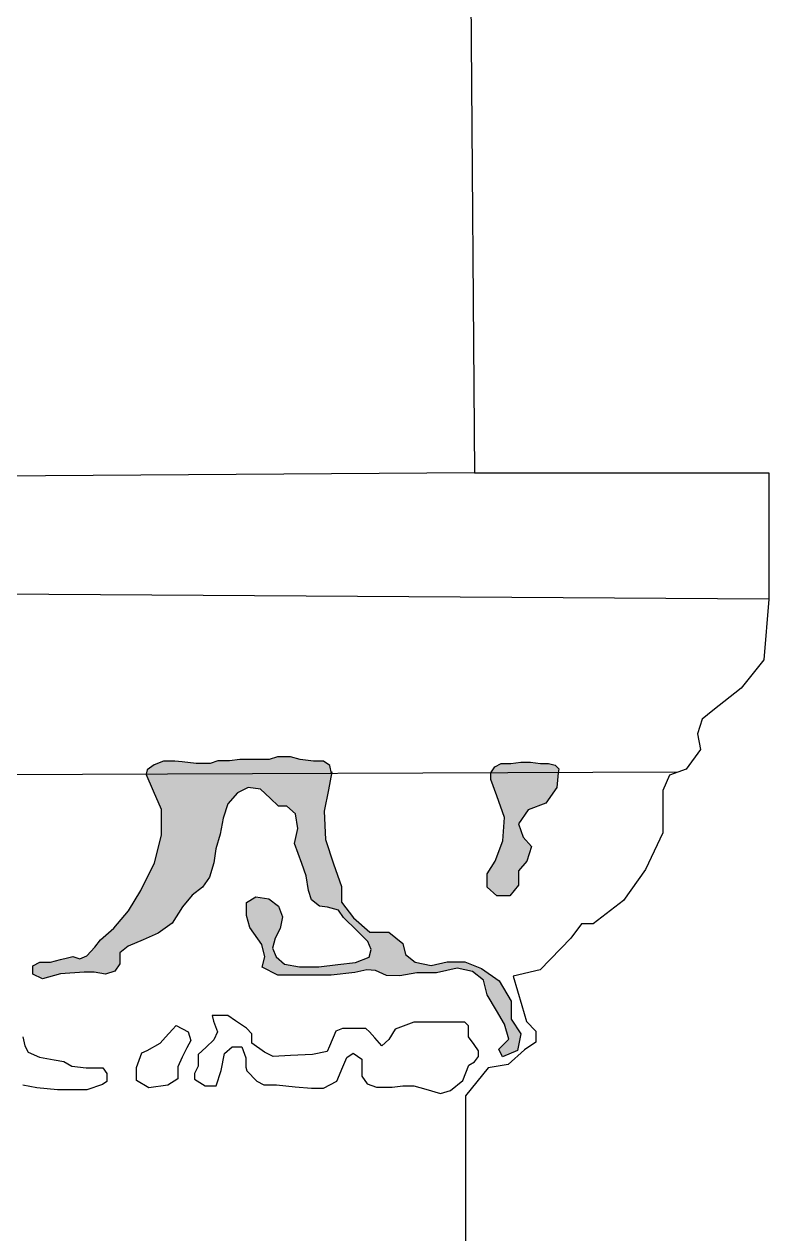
# Model space of a CAD drawing. Header units: millimetres. Extents: x 245 to 515, y 87 to 339.
# Drawn here: x 432.683 to 433.979, y 236.344 to 238.451 of the extents above; entities that cross this region are included whole.
import ezdxf

# ---------------------------------------------------------------- set-up
doc = ezdxf.new("R2010")
doc.units = ezdxf.units.MM
doc.layers.add('çziigi', color=10, linetype='Continuous')

msp = doc.modelspace()

# ---------------------------------------------------------------- hatches: boundary and pattern name
at = {"layer": 'çziigi'}
h = msp.add_hatch(color=256, dxfattribs=at)
h.dxf.hatch_style = 1
h.paths.add_polyline_path([(433.5056, 237.1068), (433.4953, 237.1356), (433.4953, 237.1467), (433.6127, 237.1472), (433.61, 237.1213), (433.5913, 237.094), (433.5601, 237.0825), (433.5437, 237.0584), (433.5519, 237.0348), (433.5661, 237.0184), (433.5579, 236.9932), (433.5437, 236.9763), (433.5437, 236.9511), (433.5283, 236.9325), (433.5059, 236.9325), (433.4889, 236.9478), (433.4889, 236.9708), (433.5031, 236.9932), (433.5163, 237.0283), (433.5192, 237.0691)])
h.paths.add_polyline_path([(433.5022, 237.1573), (433.5134, 237.163), (433.5301, 237.163), (433.5478, 237.1657), (433.5644, 237.1657), (433.5817, 237.1632), (433.596, 237.1632), (433.6072, 237.1603), (433.6135, 237.1538), (433.6127, 237.1472), (433.4953, 237.1467)])
h.paths.add_polyline_path([(432.9093, 237.1611), (432.9256, 237.1672), (432.9457, 237.1672), (432.9582, 237.1659), (432.9825, 237.1633), (433.0068, 237.1633), (433.0201, 237.1677), (433.0405, 237.1677), (433.0587, 237.1704), (433.086, 237.1704), (433.1094, 237.1704), (433.124, 237.175), (433.1465, 237.175), (433.1633, 237.17), (433.1866, 237.1674), (433.204, 237.1674), (433.215, 237.1595), (433.218, 237.1457), (432.8954, 237.1444), (432.8975, 237.1524)])
h.paths.add_polyline_path([(433.0948, 237.1183), (433.0731, 237.1217), (433.0547, 237.1124), (433.0378, 237.093), (433.0297, 237.0679), (433.0246, 237.0403), (433.0168, 237.0149), (433.0135, 236.9904), (433.0057, 236.9651), (432.9934, 236.9479), (432.9759, 236.9341), (432.9587, 236.9136), (432.9407, 236.8849), (432.9162, 236.8678), (432.8901, 236.8563), (432.864, 236.8449), (432.8498, 236.8334), (432.8498, 236.8143), (432.8411, 236.8014), (432.8251, 236.7965), (432.8053, 236.8001), (432.7877, 236.8001), (432.7463, 236.7971), (432.7154, 236.7885), (432.6983, 236.7966), (432.6983, 236.8108), (432.7107, 236.8173), (432.7292, 236.8173), (432.7465, 236.8216), (432.7587, 236.8246), (432.7681, 236.8269), (432.7804, 236.8232), (432.7926, 236.8281), (432.8062, 236.8432), (432.816, 236.8561), (432.8395, 236.8767), (432.8648, 236.9067), (432.8865, 236.9422), (432.9101, 236.9904), (432.922, 237.0384), (432.922, 237.0833), (432.9083, 237.1149), (432.8954, 237.1444), (433.218, 237.1457), (433.2127, 237.1176), (433.2056, 237.0801), (433.2075, 237.0311), (433.2218, 236.9884), (433.2357, 236.9488), (433.2357, 236.9217), (433.2562, 236.8947), (433.285, 236.8693), (433.3176, 236.8693), (433.3423, 236.8499), (433.3469, 236.8306), (433.3636, 236.8171), (433.3917, 236.8115), (433.4195, 236.8178), (433.4501, 236.8178), (433.4792, 236.8063), (433.5101, 236.7848), (433.5306, 236.7494), (433.5306, 236.7178), (433.5476, 236.6925), (433.5418, 236.6632), (433.5154, 236.6521), (433.5095, 236.666), (433.5268, 236.6833), (433.5192, 236.7093), (433.5053, 236.7329), (433.4892, 236.7603), (433.4824, 236.7858), (433.4633, 236.8007), (433.4369, 236.8069), (433.4008, 236.7986), (433.3664, 236.7986), (433.3372, 236.7933), (433.3138, 236.7942), (433.2945, 236.8028), (433.2795, 236.8037), (433.2589, 236.7992), (433.2177, 236.7946), (433.1246, 236.7946), (433.0974, 236.8087), (433.1021, 236.8263), (433.097, 236.8479), (433.0758, 236.8774), (433.0703, 236.8988), (433.0703, 236.9213), (433.0866, 236.931), (433.1093, 236.9275), (433.1257, 236.9149), (433.1327, 236.8964), (433.1285, 236.8761), (433.1199, 236.8589), (433.1155, 236.8414), (433.1219, 236.8266), (433.1365, 236.8136), (433.1627, 236.8094), (433.1959, 236.8094), (433.2294, 236.8132), (433.2599, 236.8166), (433.2835, 236.826), (433.2869, 236.8395), (433.2813, 236.8532), (433.262, 236.8723), (433.2391, 236.8948), (433.2301, 236.9079), (433.2112, 236.913), (433.197, 236.9148), (433.1832, 236.926), (433.1779, 236.9421), (433.1743, 236.9678), (433.1662, 236.9891), (433.1538, 237.024), (433.1598, 237.0499), (433.1552, 237.0758), (433.1406, 237.0889), (433.1257, 237.0889), (433.1112, 237.1027)])

# ---------------------------------------------------------------- linework, layer by layer
for p, q in [((433.4438, 240.8376), (433.4667, 237.6692)), ((433.9791, 237.4492), (301.7553, 238.3195)), ((433.4667, 237.6692), (427.6409, 237.6288)), ((433.4667, 237.6692), (433.9791, 237.6692)), ((433.9791, 237.6692), (433.9791, 237.4492)), ((433.9791, 237.4492), (433.9707, 237.3437)), ((433.9707, 237.3437), (433.9308, 237.2944)), ((433.9308, 237.2944), (433.8815, 237.2553)), ((433.8815, 237.2553), (433.8629, 237.2407)), ((433.8629, 237.2407), (433.8551, 237.2147)), ((433.8551, 237.2147), (433.8604, 237.1878)), ((432.9256, 237.1672), (432.9093, 237.1611)), ((432.9457, 237.1672), (432.9256, 237.1672)), ((432.9582, 237.1659), (432.9457, 237.1672)), ((433.0201, 237.1677), (433.0068, 237.1633)), ((433.0405, 237.1677), (433.0201, 237.1677)), ((433.0587, 237.1704), (433.0405, 237.1677)), ((433.086, 237.1704), (433.0587, 237.1704)), ((433.1094, 237.1704), (433.086, 237.1704)), ((433.124, 237.175), (433.1094, 237.1704)), ((433.1465, 237.175), (433.124, 237.175)), ((433.1633, 237.17), (433.1465, 237.175)), ((433.1866, 237.1674), (433.1633, 237.17)), ((433.204, 237.1674), (433.1866, 237.1674)), ((433.215, 237.1595), (433.204, 237.1674)), ((433.8604, 237.1878), (433.835, 237.1531)), ((433.8206, 237.148), (427.6704, 237.1245)), ((432.8975, 237.1524), (432.8954, 237.1444)), ((432.9093, 237.1611), (432.8975, 237.1524)), ((432.9825, 237.1633), (432.9582, 237.1659)), ((433.0068, 237.1633), (432.9825, 237.1633)), ((433.2186, 237.1486), (433.2127, 237.1176)), ((433.218, 237.1457), (433.215, 237.1595)), ((433.4953, 237.1467), (433.5022, 237.1573)), ((433.4953, 237.1356), (433.4953, 237.1467)), ((433.5022, 237.1573), (433.5134, 237.163)), ((433.5134, 237.163), (433.5301, 237.163)), ((433.5301, 237.163), (433.5478, 237.1657)), ((433.5478, 237.1657), (433.5644, 237.1657)), ((433.5644, 237.1657), (433.5817, 237.1632)), ((433.5817, 237.1632), (433.596, 237.1632)), ((433.596, 237.1632), (433.6072, 237.1603)), ((433.6072, 237.1603), (433.6135, 237.1538)), ((433.6127, 237.1472), (433.61, 237.1213)), ((433.6135, 237.1538), (433.6127, 237.1472)), ((433.835, 237.1531), (433.8061, 237.1428)), ((432.9083, 237.1149), (432.8954, 237.1444)), ((433.5056, 237.1068), (433.4953, 237.1356)), ((433.8061, 237.1428), (433.7949, 237.1164)), ((432.922, 237.0833), (432.9083, 237.1149)), ((433.0547, 237.1124), (433.0378, 237.093)), ((433.0731, 237.1217), (433.0547, 237.1124)), ((433.0948, 237.1183), (433.0731, 237.1217)), ((433.1112, 237.1027), (433.0948, 237.1183)), ((433.2127, 237.1176), (433.2056, 237.0801)), ((433.5192, 237.0691), (433.5056, 237.1068)), ((433.61, 237.1213), (433.5913, 237.094)), ((433.7949, 237.1164), (433.7949, 237.0426)), ((432.922, 237.0384), (432.922, 237.0833)), ((433.0378, 237.093), (433.0297, 237.0679)), ((433.1257, 237.0889), (433.1112, 237.1027)), ((433.1406, 237.0889), (433.1257, 237.0889)), ((433.1552, 237.0758), (433.1406, 237.0889)), ((433.5913, 237.094), (433.5601, 237.0825)), ((433.0297, 237.0679), (433.0246, 237.0403)), ((433.1598, 237.0499), (433.1552, 237.0758)), ((433.2056, 237.0801), (433.2075, 237.0311)), ((433.5163, 237.0283), (433.5192, 237.0691)), ((433.5601, 237.0825), (433.5437, 237.0584)), ((433.1538, 237.024), (433.1598, 237.0499)), ((433.5437, 237.0584), (433.5519, 237.0348)), ((433.7949, 237.0426), (433.7645, 236.9785)), ((432.9101, 236.9904), (432.922, 237.0384)), ((433.0246, 237.0403), (433.0168, 237.0149)), ((433.1662, 236.9891), (433.1538, 237.024)), ((433.2075, 237.0311), (433.2218, 236.9884)), ((433.5031, 236.9932), (433.5163, 237.0283)), ((433.5519, 237.0348), (433.5661, 237.0184)), ((433.0168, 237.0149), (433.0135, 236.9904)), ((433.5661, 237.0184), (433.5579, 236.9932)), ((432.8865, 236.9422), (432.9101, 236.9904)), ((433.0135, 236.9904), (433.0057, 236.9651)), ((433.1743, 236.9678), (433.1662, 236.9891)), ((433.2218, 236.9884), (433.2357, 236.9488)), ((433.4889, 236.9708), (433.5031, 236.9932)), ((433.5579, 236.9932), (433.5437, 236.9763)), ((433.7645, 236.9785), (433.7262, 236.9245)), ((433.0057, 236.9651), (432.9934, 236.9479)), ((433.1779, 236.9421), (433.1743, 236.9678)), ((433.4889, 236.9478), (433.4889, 236.9708)), ((433.5437, 236.9763), (433.5437, 236.9511)), ((432.8648, 236.9067), (432.8865, 236.9422)), ((432.9934, 236.9479), (432.9759, 236.9341)), ((433.1832, 236.926), (433.1779, 236.9421)), ((433.2357, 236.9488), (433.2357, 236.9217)), ((433.5059, 236.9325), (433.4889, 236.9478)), ((433.5437, 236.9511), (433.5283, 236.9325)), ((432.9759, 236.9341), (432.9587, 236.9136)), ((433.0703, 236.9213), (433.0866, 236.931)), ((433.0703, 236.8988), (433.0703, 236.9213)), ((433.0866, 236.931), (433.1093, 236.9275)), ((433.1093, 236.9275), (433.1257, 236.9149)), ((433.1257, 236.9149), (433.1327, 236.8964)), ((433.197, 236.9148), (433.1832, 236.926)), ((433.2112, 236.913), (433.197, 236.9148)), ((433.2357, 236.9217), (433.2562, 236.8947)), ((433.5283, 236.9325), (433.5059, 236.9325)), ((433.7262, 236.9245), (433.6737, 236.8838)), ((432.8395, 236.8767), (432.8648, 236.9067)), ((432.9587, 236.9136), (432.9407, 236.8849)), ((433.0758, 236.8774), (433.0703, 236.8988)), ((433.1327, 236.8964), (433.1285, 236.8761)), ((433.2301, 236.9079), (433.2112, 236.913)), ((433.2391, 236.8948), (433.2301, 236.9079)), ((433.262, 236.8723), (433.2391, 236.8948)), ((433.2562, 236.8947), (433.285, 236.8693)), ((432.816, 236.8561), (432.8395, 236.8767)), ((432.9407, 236.8849), (432.9162, 236.8678)), ((433.097, 236.8479), (433.0758, 236.8774)), ((433.1285, 236.8761), (433.1199, 236.8589)), ((433.2813, 236.8532), (433.262, 236.8723)), ((433.6534, 236.8838), (433.6346, 236.8588)), ((433.6737, 236.8838), (433.6534, 236.8838)), ((432.8062, 236.8432), (432.816, 236.8561)), ((432.8901, 236.8563), (432.864, 236.8449)), ((432.9162, 236.8678), (432.8901, 236.8563)), ((433.1199, 236.8589), (433.1155, 236.8414)), ((433.2869, 236.8395), (433.2813, 236.8532)), ((433.285, 236.8693), (433.3176, 236.8693)), ((433.3176, 236.8693), (433.3423, 236.8499)), ((433.6346, 236.8588), (433.5814, 236.804)), ((432.7926, 236.8281), (432.8062, 236.8432)), ((432.864, 236.8449), (432.8498, 236.8334)), ((432.8498, 236.8334), (432.8498, 236.8143)), ((433.1021, 236.8263), (433.097, 236.8479)), ((433.1155, 236.8414), (433.1219, 236.8266)), ((433.2835, 236.826), (433.2869, 236.8395)), ((433.3423, 236.8499), (433.3469, 236.8306)), ((433.3469, 236.8306), (433.3636, 236.8171)), ((432.6983, 236.8108), (432.7107, 236.8173)), ((432.6983, 236.7966), (432.6983, 236.8108)), ((432.7107, 236.8173), (432.7292, 236.8173)), ((432.7292, 236.8173), (432.7465, 236.8216)), ((432.7465, 236.8216), (432.7587, 236.8246)), ((432.7587, 236.8246), (432.7681, 236.8269)), ((432.7681, 236.8269), (432.7804, 236.8232)), ((432.7804, 236.8232), (432.7926, 236.8281)), ((432.8498, 236.8143), (432.8411, 236.8014)), ((433.0974, 236.8087), (433.1021, 236.8263)), ((433.1219, 236.8266), (433.1365, 236.8136)), ((433.1365, 236.8136), (433.1627, 236.8094)), ((433.1627, 236.8094), (433.1959, 236.8094)), ((433.1959, 236.8094), (433.2294, 236.8132)), ((433.2294, 236.8132), (433.2599, 236.8166)), ((433.2599, 236.8166), (433.2835, 236.826)), ((433.3636, 236.8171), (433.3917, 236.8115)), ((433.3917, 236.8115), (433.4195, 236.8178)), ((433.4195, 236.8178), (433.4501, 236.8178)), ((433.4501, 236.8178), (433.4792, 236.8063)), ((432.7154, 236.7885), (432.6983, 236.7966)), ((432.7463, 236.7971), (432.7154, 236.7885)), ((432.7877, 236.8001), (432.7463, 236.7971)), ((432.8053, 236.8001), (432.7877, 236.8001)), ((432.8251, 236.7965), (432.8053, 236.8001)), ((432.8411, 236.8014), (432.8251, 236.7965)), ((433.1246, 236.7946), (433.0974, 236.8087)), ((433.2177, 236.7946), (433.1246, 236.7946)), ((433.2589, 236.7992), (433.2177, 236.7946)), ((433.2795, 236.8037), (433.2589, 236.7992)), ((433.2945, 236.8028), (433.2795, 236.8037)), ((433.3138, 236.7942), (433.2945, 236.8028)), ((433.3372, 236.7933), (433.3138, 236.7942)), ((433.3664, 236.7986), (433.3372, 236.7933)), ((433.4008, 236.7986), (433.3664, 236.7986)), ((433.4369, 236.8069), (433.4008, 236.7986)), ((433.4633, 236.8007), (433.4369, 236.8069)), ((433.4824, 236.7858), (433.4633, 236.8007)), ((433.4792, 236.8063), (433.5101, 236.7848)), ((433.5814, 236.804), (433.5344, 236.7931)), ((433.5344, 236.7931), (433.5492, 236.7418)), ((433.4892, 236.7603), (433.4824, 236.7858)), ((433.5101, 236.7848), (433.5306, 236.7494)), ((433.5053, 236.7329), (433.4892, 236.7603)), ((433.5306, 236.7494), (433.5306, 236.7178)), ((433.5192, 236.7093), (433.5053, 236.7329)), ((433.5492, 236.7418), (433.5572, 236.7137)), ((432.9414, 236.6998), (432.9479, 236.7069)), ((432.9479, 236.7069), (432.9685, 236.6958)), ((433.0182, 236.7241), (433.0103, 236.7241)), ((433.0103, 236.7241), (433.0126, 236.7145)), ((433.0126, 236.7145), (433.0196, 236.6958)), ((433.0377, 236.7241), (433.0182, 236.7241)), ((433.0508, 236.7153), (433.0377, 236.7241)), ((433.0701, 236.7025), (433.0508, 236.7153)), ((433.3616, 236.713), (433.3287, 236.7005)), ((433.3735, 236.713), (433.3616, 236.713)), ((433.3971, 236.713), (433.3735, 236.713)), ((433.4353, 236.713), (433.3971, 236.713)), ((433.4502, 236.713), (433.4353, 236.713)), ((433.4563, 236.7066), (433.4502, 236.713)), ((433.4563, 236.6872), (433.4563, 236.7066)), ((433.5268, 236.6833), (433.5192, 236.7093)), ((433.5306, 236.7178), (433.5476, 236.6925)), ((433.5572, 236.7137), (433.5736, 236.6968)), ((432.6808, 236.6874), (432.6842, 236.6714)), ((432.9199, 236.6763), (432.9292, 236.6865)), ((432.9292, 236.6865), (432.9414, 236.6998)), ((432.9685, 236.6958), (432.9735, 236.681)), ((433.0196, 236.6958), (433.0132, 236.6821)), ((433.0797, 236.6926), (433.0701, 236.7025)), ((433.0797, 236.676), (433.0797, 236.6926)), ((433.2255, 236.6972), (433.2144, 236.671)), ((433.2375, 236.7016), (433.2255, 236.6972)), ((433.2471, 236.7016), (433.2375, 236.7016)), ((433.278, 236.7016), (433.2471, 236.7016)), ((433.2843, 236.696), (433.278, 236.7016)), ((433.2934, 236.6856), (433.2843, 236.696)), ((433.3056, 236.6716), (433.2934, 236.6856)), ((433.3176, 236.6827), (433.3056, 236.6716)), ((433.3287, 236.7005), (433.3176, 236.6827)), ((433.4662, 236.6737), (433.4563, 236.6872)), ((433.5095, 236.666), (433.5268, 236.6833)), ((433.5476, 236.6925), (433.5418, 236.6632)), ((433.5736, 236.6968), (433.5736, 236.6777)), ((432.6842, 236.6714), (432.6904, 236.6606)), ((432.8878, 236.6591), (432.8974, 236.6632)), ((432.8974, 236.6632), (432.9199, 236.6763)), ((432.9665, 236.6679), (432.9581, 236.652)), ((432.9735, 236.681), (432.9665, 236.6679)), ((432.9998, 236.6693), (432.9861, 236.6563)), ((433.0132, 236.6821), (432.9998, 236.6693)), ((433.0318, 236.6583), (433.0455, 236.6699)), ((433.0455, 236.6699), (433.0618, 236.6699)), ((433.0618, 236.6699), (433.0691, 236.6504)), ((433.1015, 236.6603), (433.0797, 236.676)), ((433.2105, 236.6618), (433.1852, 236.6565)), ((433.2144, 236.671), (433.2105, 236.6618)), ((433.4741, 236.6629), (433.4662, 236.6737)), ((433.4741, 236.653), (433.4741, 236.6629)), ((433.5154, 236.6521), (433.5095, 236.666)), ((433.5418, 236.6632), (433.5154, 236.6521)), ((433.554, 236.6645), (433.5257, 236.6391)), ((433.5736, 236.6777), (433.554, 236.6645)), ((432.6904, 236.6606), (432.7098, 236.652)), ((432.7098, 236.652), (432.7356, 236.6471)), ((432.7356, 236.6471), (432.7522, 236.644)), ((432.7522, 236.644), (432.7662, 236.6364)), ((432.8788, 236.6338), (432.8878, 236.6591)), ((432.9581, 236.652), (432.9508, 236.6347)), ((432.9861, 236.6563), (432.9861, 236.6361)), ((433.0263, 236.6283), (433.0318, 236.6583)), ((433.0691, 236.6504), (433.0691, 236.6344)), ((433.1168, 236.6529), (433.1015, 236.6603)), ((433.147, 236.6545), (433.1168, 236.6529)), ((433.1852, 236.6565), (433.147, 236.6545)), ((433.2378, 236.6347), (433.2449, 236.6511)), ((433.2449, 236.6511), (433.2556, 236.6588)), ((433.2556, 236.6588), (433.2708, 236.6481)), ((433.2708, 236.6481), (433.2708, 236.6187)), ((433.4572, 236.6381), (433.4668, 236.6434)), ((433.4668, 236.6434), (433.4741, 236.653)), ((432.7662, 236.6364), (432.7914, 236.6335)), ((432.7914, 236.6335), (432.8201, 236.6335)), ((432.8201, 236.6335), (432.8273, 236.6236)), ((432.8273, 236.6236), (432.8273, 236.6094)), ((432.8788, 236.6111), (432.8788, 236.6338)), ((432.9508, 236.6347), (432.9508, 236.6143)), ((432.9861, 236.6361), (432.9796, 236.6233)), ((432.9796, 236.6233), (432.9796, 236.6137)), ((433.0175, 236.6021), (433.0263, 236.6283)), ((433.0691, 236.6344), (433.0709, 236.628)), ((433.0709, 236.628), (433.0883, 236.6099)), ((433.2273, 236.6102), (433.2378, 236.6347)), ((433.4464, 236.6111), (433.4572, 236.6381)), ((433.4909, 236.6332), (433.4511, 236.5844)), ((433.5257, 236.6391), (433.4909, 236.6332)), ((432.7052, 236.5983), (432.681, 236.6032)), ((432.7412, 236.595), (432.7052, 236.5983)), ((432.8199, 236.604), (432.7925, 236.595)), ((432.8273, 236.6094), (432.8199, 236.604)), ((432.9003, 236.5983), (432.8788, 236.6111)), ((432.9333, 236.6029), (432.9003, 236.5983)), ((432.9508, 236.6143), (432.9333, 236.6029)), ((432.9796, 236.6137), (432.998, 236.6021)), ((432.998, 236.6021), (433.0175, 236.6021)), ((433.0883, 236.6099), (433.1006, 236.6038)), ((433.1006, 236.6038), (433.1224, 236.6038)), ((433.1224, 236.6038), (433.1548, 236.6)), ((433.1548, 236.6), (433.1833, 236.5977)), ((433.2043, 236.5977), (433.2273, 236.6102)), ((433.2708, 236.6187), (433.2799, 236.6056)), ((433.2799, 236.6056), (433.2965, 236.5994)), ((433.2965, 236.5994), (433.3239, 236.5994)), ((433.3239, 236.5994), (433.3425, 236.6018)), ((433.3425, 236.6018), (433.3615, 236.6018)), ((433.3615, 236.6018), (433.3823, 236.5959)), ((433.4251, 236.5939), (433.4464, 236.6111)), ((432.7925, 236.595), (432.7412, 236.595)), ((433.1833, 236.5977), (433.2043, 236.5977)), ((433.3823, 236.5959), (433.4078, 236.5888)), ((433.4078, 236.5888), (433.4251, 236.5939)), ((433.4511, 236.5844), (433.4511, 235.3348))]:
    msp.add_line(p, q, dxfattribs=at)

doc.saveas('drawing.dxf')
